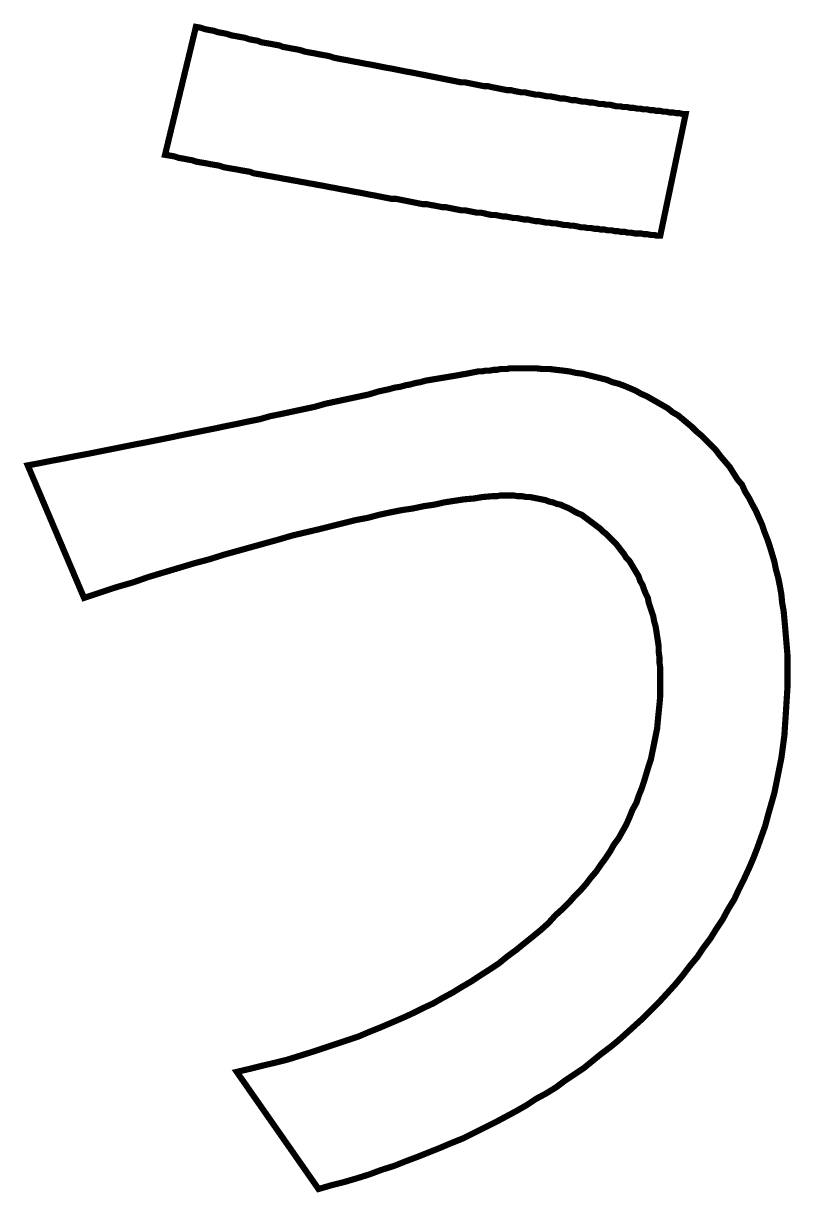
# Model space of a CAD drawing. Extents: x 29.6 to 54.5, y 188.4 to 226.3.
import ezdxf

# ---------------------------------------------------------------- set-up
doc = ezdxf.new("R2010")
doc.units = 0
doc.layers.get('0').update_dxf_attribs({"linetype": 'CONTINUOUS'})

msp = doc.modelspace()

# ---------------------------------------------------------------- linework, layer by layer
at = {"const_width": 0.2}
for points in [[(50.275, 219.4), (50.175, 219.4), (50.075, 219.425), (49.975, 219.425), (49.85, 219.45), (49.75, 219.45), (49.65, 219.475), (49.55, 219.475), (49.45, 219.475), (49.325, 219.5), (49.225, 219.5), (49.125, 219.525), (49, 219.525), (48.9, 219.55), (48.8, 219.55), (48.7, 219.575), (48.575, 219.575), (48.475, 219.6), (48.35, 219.6), (48.25, 219.625), (48.15, 219.625), (48.025, 219.65), (47.925, 219.65), (47.8, 219.675), (47.7, 219.675), (47.6, 219.7), (47.475, 219.725), (47.375, 219.725), (47.25, 219.75), (47.15, 219.75), (47.025, 219.775), (46.9, 219.8), (46.8, 219.8), (46.675, 219.825), (46.575, 219.825), (46.45, 219.85), (46.325, 219.875), (46.225, 219.875), (46.1, 219.9), (46, 219.925), (45.875, 219.925), (45.75, 219.95), (45.625, 219.975), (45.525, 219.975), (45.4, 220), (45.275, 220.025), (45.175, 220.025), (45.05, 220.05), (44.925, 220.075), (44.8, 220.075), (44.675, 220.1), (44.575, 220.125), (44.45, 220.15), (44.325, 220.15), (44.2, 220.175), (44.075, 220.2), (43.95, 220.225), (43.825, 220.225), (43.7, 220.25), (43.575, 220.275), (43.45, 220.3), (43.325, 220.325), (43.225, 220.325), (43.1, 220.35), (42.975, 220.375), (42.825, 220.4), (42.7, 220.425), (42.575, 220.425), (42.45, 220.45), (42.325, 220.475), (42.2, 220.5), (42.075, 220.525), (41.95, 220.55), (41.825, 220.575), (41.7, 220.6), (41.55, 220.6), (41.425, 220.625), (41.3, 220.65), (41.175, 220.675), (41.05, 220.7), (40.9, 220.725), (40.775, 220.75), (40.65, 220.775), (40.525, 220.8), (40.375, 220.825), (40.25, 220.85), (40.125, 220.875), (39.975, 220.9), (39.85, 220.925), (39.725, 220.95), (39.575, 220.975), (39.45, 221), (39.325, 221.025), (39.175, 221.05), (39.05, 221.075), (38.9, 221.1), (38.775, 221.125), (38.625, 221.15), (38.5, 221.175), (38.35, 221.2), (38.225, 221.225), (38.075, 221.25), (37.95, 221.275), (37.8, 221.3), (37.675, 221.325), (37.525, 221.35), (37.4, 221.375), (37.25, 221.4), (37.1, 221.425), (36.975, 221.475), (36.825, 221.5), (36.675, 221.525), (36.55, 221.55), (36.4, 221.575), (36.25, 221.6), (36.125, 221.625), (35.975, 221.675), (35.825, 221.7), (35.675, 221.725), (35.55, 221.75), (35.4, 221.775), (35.25, 221.8), (35.1, 221.85), (34.95, 221.875), (34.825, 221.9), (34.675, 221.925), (34.525, 221.975), (34.375, 222), (34.225, 222.025), (35.225, 226.175), (35.375, 226.15), (35.525, 226.1), (35.65, 226.075), (35.8, 226.05), (35.95, 226), (36.1, 225.975), (36.225, 225.95), (36.375, 225.9), (36.525, 225.875), (36.65, 225.85), (36.8, 225.825), (36.95, 225.775), (37.075, 225.75), (37.225, 225.725), (37.35, 225.675), (37.5, 225.65), (37.65, 225.625), (37.775, 225.6), (37.925, 225.575), (38.05, 225.525), (38.2, 225.5), (38.325, 225.475), (38.475, 225.45), (38.6, 225.425), (38.75, 225.375), (38.875, 225.35), (39.025, 225.325), (39.15, 225.3), (39.275, 225.275), (39.425, 225.25), (39.55, 225.225), (39.7, 225.175), (39.825, 225.15), (39.95, 225.125), (40.1, 225.1), (40.225, 225.075), (40.35, 225.05), (40.5, 225.025), (40.625, 225), (40.75, 224.975), (40.9, 224.95), (41.025, 224.925), (41.15, 224.9), (41.275, 224.875), (41.4, 224.85), (41.55, 224.825), (41.675, 224.8), (41.8, 224.775), (41.925, 224.75), (42.05, 224.725), (42.2, 224.7), (42.325, 224.675), (42.45, 224.65), (42.575, 224.625), (42.7, 224.6), (42.825, 224.575), (42.95, 224.55), (43.075, 224.525), (43.2, 224.5), (43.325, 224.475), (43.45, 224.45), (43.575, 224.425), (43.7, 224.4), (43.825, 224.375), (43.95, 224.375), (44.075, 224.35), (44.2, 224.325), (44.325, 224.3), (44.45, 224.275), (44.575, 224.25), (44.7, 224.25), (44.8, 224.225), (44.925, 224.2), (45.05, 224.175), (45.175, 224.15), (45.3, 224.125), (45.425, 224.125), (45.525, 224.1), (45.65, 224.075), (45.775, 224.05), (45.9, 224.05), (46, 224.025), (46.125, 224), (46.25, 223.975), (46.35, 223.975), (46.475, 223.95), (46.6, 223.925), (46.7, 223.925), (46.825, 223.9), (46.95, 223.875), (47.05, 223.85), (47.175, 223.85), (47.3, 223.825), (47.4, 223.8), (47.525, 223.8), (47.625, 223.775), (47.75, 223.75), (47.85, 223.75), (47.975, 223.725), (48.075, 223.725), (48.2, 223.7), (48.3, 223.675), (48.425, 223.675), (48.525, 223.65), (48.65, 223.65), (48.75, 223.625), (48.85, 223.6), (48.975, 223.6), (49.075, 223.575), (49.2, 223.575), (49.3, 223.55), (49.4, 223.55), (49.525, 223.525), (49.625, 223.525), (49.725, 223.5), (49.85, 223.5), (49.95, 223.475), (50.05, 223.475), (50.15, 223.45), (50.275, 223.45), (50.375, 223.425), (50.475, 223.425), (50.575, 223.4), (50.675, 223.4), (50.8, 223.375), (50.9, 223.375), (51, 223.35), (51.1, 223.35), (50.275, 219.4)], [(36.55, 192.275), (36.975, 192.375), (37.375, 192.475), (37.8, 192.575), (38.2, 192.675), (38.6, 192.8), (39, 192.925), (39.375, 193.05), (39.75, 193.175), (40.125, 193.3), (40.5, 193.425), (40.85, 193.575), (41.225, 193.725), (41.575, 193.875), (41.925, 194.025), (42.25, 194.175), (42.6, 194.35), (42.925, 194.5), (43.225, 194.675), (43.55, 194.85), (43.875, 195.05), (44.175, 195.225), (44.475, 195.425), (44.75, 195.6), (45.05, 195.8), (45.325, 196.025), (45.6, 196.225), (45.875, 196.45), (46.125, 196.65), (46.4, 196.875), (46.65, 197.1), (46.875, 197.35), (47.125, 197.575), (47.325, 197.775), (47.5, 197.975), (47.7, 198.175), (47.875, 198.375), (48.025, 198.575), (48.2, 198.775), (48.35, 199), (48.5, 199.2), (48.65, 199.425), (48.775, 199.65), (48.925, 199.85), (49.05, 200.075), (49.175, 200.3), (49.275, 200.525), (49.375, 200.775), (49.5, 201), (49.575, 201.225), (49.675, 201.475), (49.75, 201.7), (49.825, 201.95), (49.9, 202.2), (49.975, 202.425), (50.025, 202.675), (50.075, 202.925), (50.125, 203.175), (50.175, 203.425), (50.2, 203.7), (50.225, 203.95), (50.25, 204.2), (50.275, 204.475), (50.275, 204.725), (50.275, 205), (50.275, 205.175), (50.275, 205.375), (50.25, 205.55), (50.25, 205.725), (50.225, 205.9), (50.225, 206.075), (50.2, 206.25), (50.175, 206.4), (50.15, 206.575), (50.125, 206.725), (50.075, 206.9), (50.05, 207.05), (50, 207.2), (49.95, 207.35), (49.9, 207.5), (49.875, 207.65), (49.8, 207.8), (49.75, 207.925), (49.7, 208.075), (49.625, 208.2), (49.575, 208.35), (49.5, 208.475), (49.425, 208.6), (49.35, 208.725), (49.275, 208.85), (49.175, 208.95), (49.1, 209.075), (49, 209.2), (48.925, 209.3), (48.825, 209.425), (48.725, 209.525), (48.625, 209.625), (48.525, 209.725), (48.425, 209.8), (48.325, 209.9), (48.225, 209.975), (48.125, 210.05), (48.025, 210.125), (47.925, 210.2), (47.825, 210.275), (47.725, 210.35), (47.6, 210.4), (47.5, 210.45), (47.375, 210.525), (47.275, 210.575), (47.15, 210.625), (47.05, 210.675), (46.925, 210.7), (46.8, 210.75), (46.675, 210.775), (46.55, 210.825), (46.425, 210.85), (46.3, 210.875), (46.175, 210.9), (46.05, 210.925), (45.925, 210.925), (45.8, 210.95), (45.65, 210.95), (45.525, 210.975), (45.375, 210.975), (45.25, 210.975), (45.1, 210.975), (44.975, 210.95), (44.825, 210.95), (44.525, 210.925), (44.225, 210.875), (43.925, 210.85), (43.6, 210.8), (43.275, 210.75), (42.95, 210.675), (42.6, 210.625), (42.25, 210.55), (41.9, 210.5), (41.525, 210.425), (41.175, 210.35), (40.8, 210.25), (40.4, 210.175), (40, 210.075), (39.6, 209.975), (39.2, 209.875), (38.775, 209.775), (38.35, 209.675), (37.925, 209.55), (37.475, 209.425), (37.025, 209.3), (36.575, 209.175), (36.125, 209.05), (35.65, 208.9), (35.175, 208.775), (34.675, 208.625), (34.175, 208.475), (33.675, 208.325), (33.175, 208.15), (32.65, 208), (32.125, 207.825), (31.6, 207.65), (29.775, 211.95), (30.175, 212.025), (30.55, 212.1), (30.95, 212.175), (31.325, 212.25), (31.725, 212.325), (32.1, 212.4), (32.475, 212.475), (32.85, 212.55), (33.225, 212.625), (33.625, 212.7), (34, 212.775), (34.375, 212.85), (34.725, 212.925), (35.1, 213), (35.475, 213.075), (35.85, 213.15), (36.2, 213.225), (36.575, 213.3), (36.925, 213.375), (37.3, 213.45), (37.65, 213.55), (38.025, 213.625), (38.375, 213.7), (38.725, 213.775), (39.075, 213.85), (39.425, 213.95), (39.775, 214.025), (40.125, 214.1), (40.475, 214.175), (40.825, 214.25), (41.15, 214.35), (41.5, 214.425), (41.675, 214.475), (41.85, 214.5), (42.025, 214.55), (42.175, 214.575), (42.35, 214.625), (42.5, 214.65), (42.675, 214.7), (42.825, 214.725), (42.975, 214.75), (43.125, 214.775), (43.275, 214.8), (43.425, 214.825), (43.575, 214.85), (43.725, 214.875), (43.85, 214.9), (44, 214.925), (44.125, 214.95), (44.25, 214.975), (44.375, 215), (44.5, 215), (44.625, 215.025), (44.75, 215.025), (44.875, 215.05), (44.975, 215.05), (45.1, 215.075), (45.2, 215.075), (45.3, 215.075), (45.4, 215.1), (45.525, 215.1), (45.6, 215.1), (45.7, 215.1), (45.8, 215.1), (46.025, 215.1), (46.25, 215.1), (46.475, 215.075), (46.7, 215.075), (46.9, 215.05), (47.125, 215.025), (47.325, 215), (47.55, 214.95), (47.75, 214.925), (47.95, 214.875), (48.15, 214.825), (48.35, 214.775), (48.55, 214.725), (48.725, 214.65), (48.925, 214.6), (49.125, 214.525), (49.3, 214.45), (49.475, 214.375), (49.65, 214.275), (49.825, 214.2), (50, 214.1), (50.175, 214), (50.35, 213.9), (50.525, 213.8), (50.675, 213.675), (50.85, 213.575), (51, 213.45), (51.15, 213.325), (51.3, 213.2), (51.45, 213.05), (51.6, 212.925), (51.75, 212.775), (51.925, 212.6), (52.075, 212.45), (52.225, 212.25), (52.375, 212.075), (52.525, 211.9), (52.65, 211.7), (52.775, 211.5), (52.925, 211.325), (53.025, 211.1), (53.15, 210.9), (53.25, 210.7), (53.375, 210.475), (53.475, 210.25), (53.575, 210.025), (53.65, 209.8), (53.75, 209.55), (53.825, 209.325), (53.9, 209.075), (53.975, 208.825), (54.025, 208.575), (54.1, 208.3), (54.15, 208.05), (54.2, 207.775), (54.225, 207.5), (54.275, 207.225), (54.3, 206.95), (54.325, 206.675), (54.35, 206.375), (54.375, 206.075), (54.4, 205.775), (54.4, 205.475), (54.4, 205.175), (54.4, 204.775), (54.375, 204.375), (54.35, 203.975), (54.325, 203.6), (54.3, 203.2), (54.25, 202.825), (54.2, 202.45), (54.125, 202.075), (54.05, 201.7), (53.975, 201.325), (53.875, 200.975), (53.775, 200.625), (53.675, 200.25), (53.55, 199.9), (53.425, 199.55), (53.3, 199.225), (53.15, 198.875), (53, 198.55), (52.825, 198.2), (52.675, 197.875), (52.475, 197.55), (52.3, 197.225), (52.1, 196.925), (51.9, 196.6), (51.675, 196.3), (51.475, 196), (51.225, 195.7), (51, 195.4), (50.75, 195.1), (50.5, 194.825), (50.225, 194.525), (49.95, 194.25), (49.7, 194), (49.45, 193.775), (49.175, 193.525), (48.925, 193.3), (48.65, 193.075), (48.35, 192.85), (48.075, 192.625), (47.8, 192.4), (47.5, 192.2), (47.2, 192), (46.9, 191.775), (46.575, 191.575), (46.25, 191.4), (45.95, 191.2), (45.6, 191), (45.275, 190.825), (44.95, 190.65), (44.6, 190.475), (44.25, 190.3), (43.9, 190.125), (43.525, 189.975), (43.175, 189.825), (42.8, 189.675), (42.425, 189.525), (42.025, 189.375), (41.65, 189.225), (41.25, 189.1), (40.85, 188.95), (40.45, 188.825), (40.025, 188.7), (39.625, 188.6), (39.2, 188.475), (36.55, 192.275)]]:
    msp.add_lwpolyline(points, close=True, dxfattribs=at)

doc.saveas('drawing.dxf')
